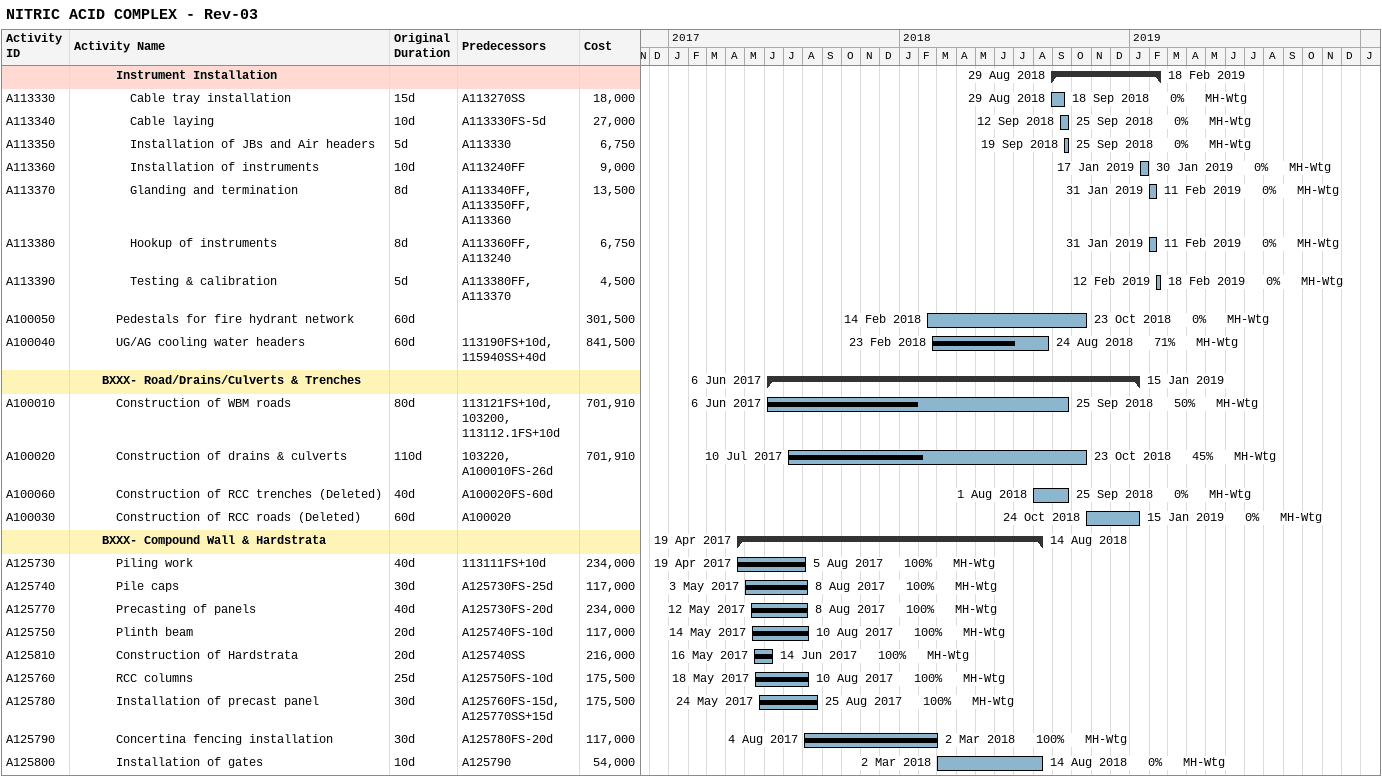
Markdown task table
NITRIC ACID COMPLEX - Rev-03

| ID | Level | Task | Original duration | Start | Finish | Predecessors | Resources | % complete | Cost |
|---|---|---|---|---|---|---|---|---|---|
|  | 4 | **Instrument Installation** |  | 2018-08-29 | 2019-02-18 |  |  |  |  |
| A113330 | 5 | Cable tray installation | 15d | 2018-08-29 | 2018-09-18 | A113270SS | MH-Wtg | 0 | 18000 |
| A113340 | 5 | Cable laying | 10d | 2018-09-12 | 2018-09-25 | A113330FS-5d | MH-Wtg | 0 | 27000 |
| A113350 | 5 | Installation of JBs and Air headers | 5d | 2018-09-19 | 2018-09-25 | A113330 | MH-Wtg | 0 | 6750 |
| A113360 | 5 | Installation of instruments | 10d | 2019-01-17 | 2019-01-30 | A113240FF | MH-Wtg | 0 | 9000 |
| A113370 | 5 | Glanding and termination | 8d | 2019-01-31 | 2019-02-11 | A113340FF, A113350FF, A113360 | MH-Wtg | 0 | 13500 |
| A113380 | 5 | Hookup of instruments | 8d | 2019-01-31 | 2019-02-11 | A113360FF, A113240 | MH-Wtg | 0 | 6750 |
| A113390 | 5 | Testing & calibration | 5d | 2019-02-12 | 2019-02-18 | A113380FF, A113370 | MH-Wtg | 0 | 4500 |
| A100050 | 4 | Pedestals for fire hydrant network | 60d | 2018-02-14 | 2018-10-23 |  | MH-Wtg | 0 | 301500 |
| A100040 | 4 | UG/AG cooling water headers | 60d | 2018-02-23 | 2018-08-24 | 113190FS+10d, 115940SS+40d | MH-Wtg | 71 | 841500 |
|  | 3 | **BXXX- Road/Drains/Culverts & Trenches** |  | 2017-06-06 | 2019-01-15 |  |  |  |  |
| A100010 | 4 | Construction of WBM roads | 80d | 2017-06-06 | 2018-09-25 | 113121FS+10d, 103200, 113112.1FS+10d | MH-Wtg | 50 | 701910 |
| A100020 | 4 | Construction of drains & culverts | 110d | 2017-07-10 | 2018-10-23 | 103220, A100010FS-26d | MH-Wtg | 45 | 701910 |
| A100060 | 4 | Construction of RCC trenches (Deleted) | 40d | 2018-08-01 | 2018-09-25 | A100020FS-60d | MH-Wtg | 0 |  |
| A100030 | 4 | Construction of RCC roads (Deleted) | 60d | 2018-10-24 | 2019-01-15 | A100020 | MH-Wtg | 0 |  |
|  | 3 | **BXXX- Compound Wall & Hardstrata** |  | 2017-04-19 | 2018-08-14 |  |  |  |  |
| A125730 | 4 | Piling work | 40d | 2017-04-19 | 2017-08-05 | 113111FS+10d | MH-Wtg | 100 | 234000 |
| A125740 | 4 | Pile caps | 30d | 2017-05-03 | 2017-08-08 | A125730FS-25d | MH-Wtg | 100 | 117000 |
| A125770 | 4 | Precasting of panels | 40d | 2017-05-12 | 2017-08-08 | A125730FS-20d | MH-Wtg | 100 | 234000 |
| A125750 | 4 | Plinth beam | 20d | 2017-05-14 | 2017-08-10 | A125740FS-10d | MH-Wtg | 100 | 117000 |
| A125810 | 4 | Construction of Hardstrata | 20d | 2017-05-16 | 2017-06-14 | A125740SS | MH-Wtg | 100 | 216000 |
| A125760 | 4 | RCC columns | 25d | 2017-05-18 | 2017-08-10 | A125750FS-10d | MH-Wtg | 100 | 175500 |
| A125780 | 4 | Installation of precast panel | 30d | 2017-05-24 | 2017-08-25 | A125760FS-15d, A125770SS+15d | MH-Wtg | 100 | 175500 |
| A125790 | 4 | Concertina fencing installation | 30d | 2017-08-04 | 2018-03-02 | A125780FS-20d | MH-Wtg | 100 | 117000 |
| A125800 | 4 | Installation of gates | 10d | 2018-03-02 | 2018-08-14 | A125790 | MH-Wtg | 0 | 54000 |
